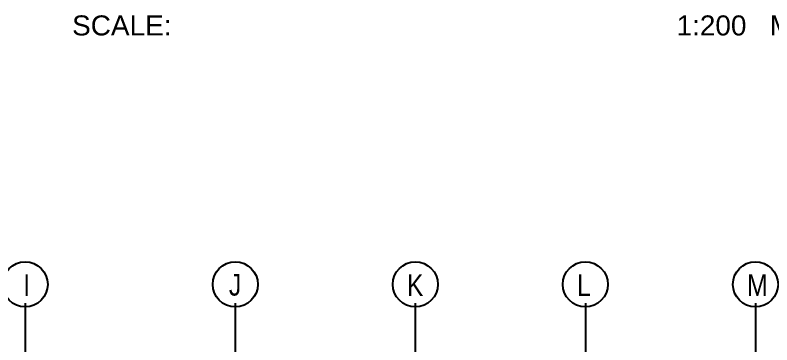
# Model space of a CAD drawing. Header units: millimetres. Extents: x 2148 to 2681, y 758 to 986.
# Drawn here: x 2239.47 to 2258.37, y 864.05 to 872.29 of the extents above; entities that cross this region are included whole.
import ezdxf

# ---------------------------------------------------------------- set-up
doc = ezdxf.new("R2010")
doc.units = ezdxf.units.MM
doc.linetypes.add('CENTER2', pattern=[28.575, 19.05, -3.175, 3.175, -3.175])
doc.linetypes.add('PHANTOMX2', pattern=[5, 2.5, -0.5, 0.5, -0.5, 0.5, -0.5])
for name, color, linetype in [('grid', 241, 'PHANTOMX2'), ('S_GRID LINES', 252, 'Continuous'), ('TEXT', 6, 'Continuous')]:
    doc.layers.add(name, color=color, linetype=linetype)
doc.styles.add('ARIAL', font='arial.ttf')
doc.styles.add('ARIALNW', font='ARIALN.TTF')

msp = doc.modelspace()

# ---------------------------------------------------------------- linework, layer by layer
for centre in [(2239.7184396, 865.560075, 0), (2244.9673544, 865.559761, 0), (2249.4640385, 865.5596033, 0), (2253.7112541, 865.5599173, 0), (2257.9602598, 865.5599173, 0)]:
    msp.add_circle(centre, 0.5634965)
at = {"layer": 'grid', "ltscale": 0.7}
for p, q in [((2239.7184396, 865.088778, 0), (2239.7184396, 864.9964207, 0)), ((2244.9673544, 865.0890919, 0), (2244.9673544, 864.9964207, 0)), ((2244.9673544, 865.088778, 0), (2244.9673544, 864.9964207, 0)), ((2249.4640385, 865.0892496, 0), (2249.4640385, 864.9964207, 0)), ((2253.7112541, 865.0889357, 0), (2253.7112541, 864.9964207, 0)), ((2257.9602598, 865.0889357, 0), (2257.9602598, 864.9964207, 0))]:
    msp.add_line(p, q, dxfattribs=at)
at = {"layer": 'S_GRID LINES', "linetype": 'CENTER2', "ltscale": 0.2}
for p, q in [((2239.7184396, 865.0892496, 0), (2239.7184396, 851.406865, 0)), ((2244.9673544, 865.088778, 0), (2244.9673544, 851.406865, 0)), ((2249.4640385, 865.0892496, 0), (2249.4640385, 851.406865, 0)), ((2253.7112541, 865.0889357, 0), (2253.7112541, 851.406865, 0)), ((2257.9602598, 865.0892496, 0), (2257.9602598, 851.406865, 0))]:
    msp.add_line(p, q, dxfattribs=at)

# ---------------------------------------------------------------- texts
at = {"color": 0, "insert": (2240.8912734, 872.2808734, 0), "char_height": 0.5, "width": 19.742788118, "attachment_point": 1, "style": 'ARIAL'}
msp.add_mtext('{\\fArial|b0|i0|c204|p34;SCALE:        }          {\\fArial|b0|i0|c204|p34; }                                            {\\fArial|b0|i0|c204|p34;  1:}2{\\fArial|b0|i0|c204|p34;00}   {\\fArial|b0|i0|c204|p34;MTS.}', dxfattribs=at)
at = {"layer": 'TEXT', "char_height": 0.54, "width": 3.396423809, "attachment_point": 1, "style": 'ARIALNW'}
for s, insert in [('I', (2239.6706556, 865.809204, 0)), ('J', (2244.8088011, 865.8196032, 0)), ('K', (2249.252959, 865.8087323, 0)), ('L', (2253.5001747, 865.8090463, 0)), ('M', (2257.7491803, 865.8090463, 0))]:
    msp.add_mtext(s, dxfattribs=dict(at, insert=insert))

doc.saveas('drawing.dxf')
